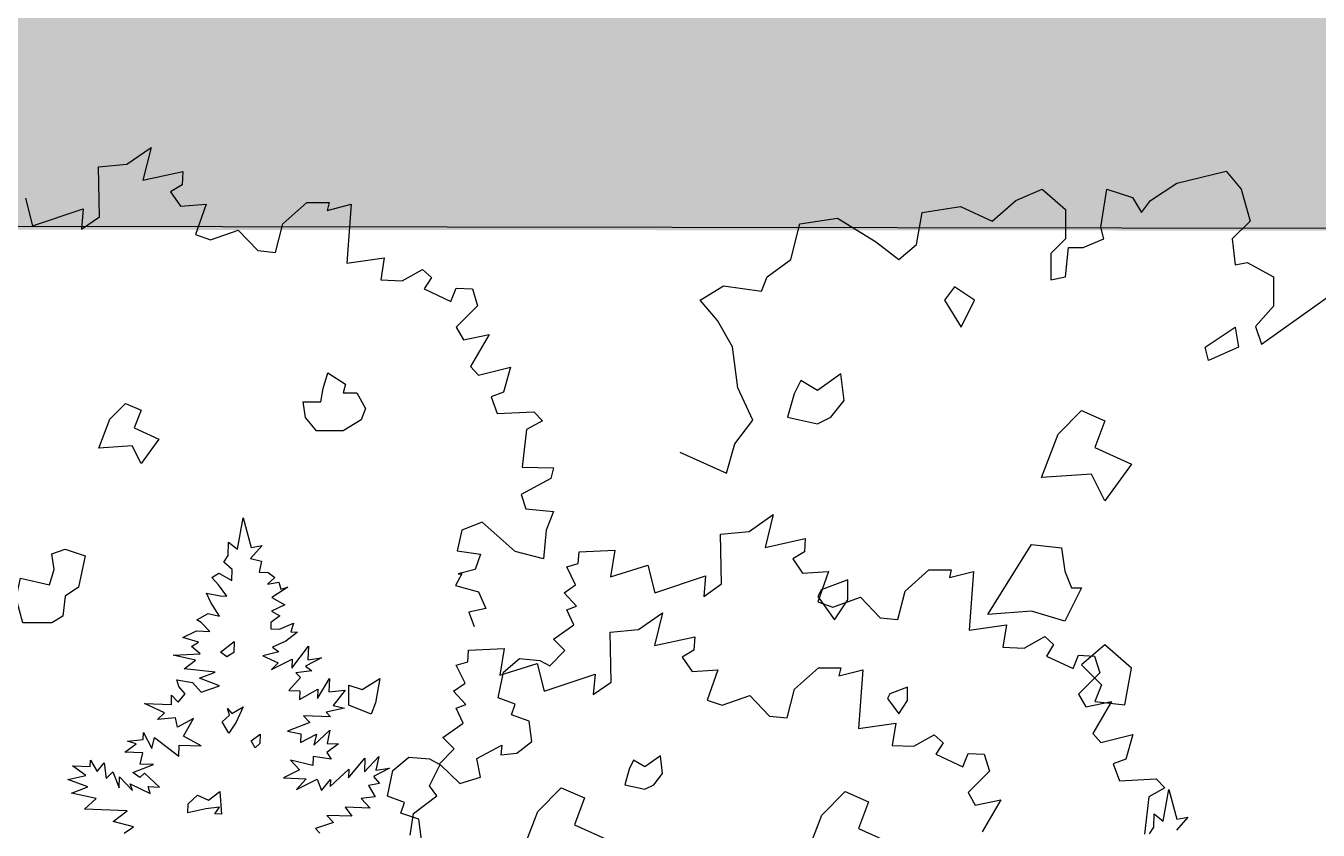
# Model space of a CAD drawing. Header units: inches. Extents: x 11.9 to 85.3, y 21.1 to 37.4.
# Drawn here: x 58.622 to 59.309, y 23.77 to 24.198 of the extents above; entities that cross this region are included whole.
import ezdxf

# ---------------------------------------------------------------- set-up
doc = ezdxf.new("R2010")
doc.units = ezdxf.units.IN
doc.header["$MEASUREMENT"] = 0
doc.layers.add('CAY', color=94, linetype='Continuous')
doc.layers.add('Layer1', color=7, linetype='Continuous')

# ---------------------------------------------------------------- blocks, each defined once
blk = doc.blocks.new('A$C76451831')
at = {"layer": 'CAY'}
for p, q in [((1448.6, 1909.2), (1479.9, 1929.8)), ((1479.9, 1929.8), (1538.3, 1944)), ((1538.3, 1944), (1555.9, 1922.7)), ((1288.9, 1909.2), (1320.1, 1922.7)), ((1320.1, 1922.7), (1347.8, 1898.6)), ((1389.7, 1877.9), (1396.8, 1922.7)), ((1396.8, 1922.7), (1427.4, 1912.7)), ((1555.9, 1922.7), (1566.6, 1885)), ((1178, 1895), (1223.4, 1902.1)), ((1223.4, 1902.1), (1261.1, 1885)), ((1261.1, 1885), (1288.9, 1909.2)), ((1347.8, 1898.6), (1347.8, 1863.8)), ((1427.4, 1912.7), (1438, 1895)), ((1438, 1895), (1448.6, 1909.2)), ((1033, 1881.5), (1077.8, 1888.5)), ((1077.8, 1888.5), (1122.6, 1860.8)), ((1171.5, 1857.3), (1178, 1895)), ((1566.6, 1885), (1545.3, 1863.8)), ((1022.3, 1839.6), (1033, 1881.5)), ((1393.2, 1863.8), (1389.7, 1877.9)), ((1122.6, 1860.8), (1150.3, 1839.6)), ((1150.3, 1839.6), (1171.5, 1857.3)), ((1347.8, 1863.8), (1330.7, 1846.6)), ((1347.8, 1818.9), (1351.4, 1853.7)), ((1351.4, 1853.7), (1369, 1853.7)), ((1369, 1853.7), (1393.2, 1863.8)), ((1545.3, 1863.8), (1548.9, 1833.1)), ((994.6, 1818.9), (1022.3, 1839.6)), ((1330.7, 1846.6), (1330.7, 1815.4)), ((1548.9, 1833.1), (1563, 1836)), ((1563, 1836), (1594.3, 1818.9)), ((915, 1791.2), (942.7, 1808.3)), ((942.7, 1808.3), (987.6, 1801.8)), ((987.6, 1801.8), (994.6, 1818.9)), ((1330.7, 1815.4), (1347.8, 1818.9)), ((1594.3, 1818.9), (1594.3, 1784.1)), ((1580.1, 1739.3), (1673.3, 1805.4)), ((935.7, 1767), (915, 1791.2)), ((1594.3, 1784.1), (1573, 1759.9)), ((953.4, 1735.8), (935.7, 1767)), ((4659.2, 1730), (4666, 1767.4)), ((4666, 1767.4), (4675.2, 1732.1)), ((1573, 1759.9), (1580.1, 1739.3)), ((959.8, 1687.4), (953.4, 1735.8)), ((4648.1, 1722.6), (4648.6, 1738.5)), ((4648.6, 1738.5), (4659.2, 1730)), ((4688.4, 1734.4), (4674.7, 1719)), ((4675.2, 1732.1), (4688.4, 1734.4)), ((4642.8, 1714.7), (4648.1, 1722.6)), ((4674.7, 1719), (4687.7, 1715.8)), ((4687.7, 1715.8), (4685, 1702.8)), ((4628.6, 1696.6), (4636.9, 1701.7)), ((4636.9, 1701.7), (4652.5, 1693)), ((4653, 1706.2), (4642.8, 1714.7)), ((4652.5, 1693), (4653, 1706.2)), ((4685, 1702.8), (4695.4, 1702.4)), ((4695.4, 1702.4), (4703.4, 1696.7)), ((977.5, 1649), (959.8, 1687.4)), ((4636.5, 1688.1), (4628.6, 1696.6)), ((4646.4, 1674.6), (4636.5, 1688.1)), ((4703.4, 1696.7), (4694.9, 1688.8)), ((4694.9, 1688.8), (4708.2, 1691.1)), ((4718.8, 1685.3), (4699.8, 1672.8)), ((4708.2, 1691.1), (4710.6, 1682.8)), ((4710.6, 1682.8), (4718.8, 1685.3)), ((4627.6, 1667.1), (4622.5, 1678.2)), ((4622.5, 1678.2), (4638.7, 1674.9)), ((4638.7, 1674.9), (4646.4, 1674.6)), ((4699.8, 1672.8), (4715.4, 1664.1)), ((4611, 1646.4), (4624.4, 1654.1)), ((4624.4, 1654.1), (4637.9, 1650.9)), ((4637.9, 1650.9), (4627.6, 1667.1)), ((4715.4, 1664.1), (4699.3, 1656.9)), ((4699.3, 1656.9), (4709.5, 1651.1)), ((956.3, 1621.3), (977.5, 1649)), ((4616.3, 1643.5), (4611, 1646.4)), ((4626.4, 1632.7), (4616.3, 1643.5)), ((4698.8, 1643.4), (4698.5, 1635.7)), ((4709.5, 1651.1), (4698.8, 1643.4)), ((4708.9, 1635.3), (4725.5, 1642.4)), ((4725.5, 1642.4), (4722.4, 1632.1)), ((4594.4, 1625.7), (4610.5, 1633.3)), ((4612.8, 1620.1), (4594.4, 1625.7)), ((4610.5, 1633.3), (4626.4, 1632.7)), ((4698.5, 1635.7), (4708.9, 1635.3)), ((4730.1, 1631.8), (4716.6, 1621.4)), ((4722.4, 1632.1), (4730.1, 1631.8)), ((890.9, 1611.3), (946.3, 1586.5)), ((946.3, 1586.5), (956.3, 1621.3)), ((4604.5, 1614.9), (4612.8, 1620.1)), ((4615, 1606.4), (4604.5, 1614.9)), ((4708, 1608.6), (4689.3, 1603.8)), ((4716.6, 1621.4), (4700.5, 1614.3)), ((4700.5, 1614.3), (4708, 1608.6)), ((4723.6, 1589.4), (4743.1, 1615.5)), ((4743.1, 1615.5), (4742.6, 1599.2)), ((4582.8, 1604.8), (4615, 1606.4)), ((4609.3, 1598.9), (4582.8, 1604.8)), ((4595.8, 1588.5), (4609.3, 1598.9)), ((4689.3, 1603.8), (4707.5, 1595.4)), ((4699.6, 1587.6), (4724, 1599.9)), ((4707.5, 1595.4), (4699.6, 1587.6)), ((4724, 1599.9), (4723.6, 1589.4)), ((4758.5, 1601.4), (4739.6, 1591.6)), ((4742.6, 1599.2), (4758.5, 1601.4)), ((4632.8, 1584.5), (4595.8, 1588.5)), ((4614, 1577.4), (4632.8, 1584.5)), ((4637.7, 1568.4), (4614, 1577.4)), ((4733.7, 1578.2), (4720, 1562.8)), ((4747.1, 1585.9), (4728.4, 1583.8)), ((4728.4, 1583.8), (4733.7, 1578.2)), ((4739.6, 1591.6), (4747.1, 1585.9)), ((4754.1, 1553.5), (4768.1, 1577)), ((4768.1, 1577), (4767.5, 1561.2)), ((4587.2, 1575.6), (4605.7, 1572.3)), ((4589.7, 1567.4), (4587.2, 1575.6)), ((4597.1, 1559), (4589.7, 1567.4)), ((4605.7, 1572.3), (4616.2, 1561)), ((4616.2, 1561), (4637.7, 1568.4)), ((4720, 1562.8), (4733.1, 1562.4)), ((4732.8, 1552), (4754.5, 1564.3)), ((4733.1, 1562.4), (4732.8, 1552)), ((4754.5, 1564.3), (4754.1, 1553.5)), ((4767.5, 1561.2), (4786.6, 1563.2)), ((4786.6, 1563.2), (4772.4, 1545.1)), ((4572.7, 1536.2), (4549.1, 1547.5)), ((4549.1, 1547.5), (4580.8, 1546.4)), ((4580.8, 1546.4), (4581.1, 1557.2)), ((4581.1, 1557.2), (4589, 1548.8)), ((4589, 1548.8), (4597.1, 1559)), ((4564.3, 1528.4), (4572.7, 1536.2)), ((4769.2, 1531.6), (4737.5, 1532.7)), ((4737.5, 1532.7), (4745, 1524.8)), ((4785.9, 1541.9), (4764.4, 1537.2)), ((4764.4, 1537.2), (4769.2, 1531.6)), ((4772.4, 1545.1), (4785.9, 1541.9)), ((4585.6, 1530.3), (4564.3, 1528.4)), ((4588, 1519.4), (4585.6, 1530.3)), ((4606.9, 1529.6), (4588, 1519.4)), ((4595.3, 1508.7), (4606.9, 1529.6)), ((4745, 1524.8), (4718.3, 1514.8)), ((4749.5, 1497.9), (4768.7, 1515.8)), ((4768.7, 1515.8), (4765.4, 1500)), ((4528.9, 1502.9), (4547.6, 1504.9)), ((4539.3, 1499.8), (4528.9, 1502.9)), ((4547.6, 1504.9), (4547.9, 1513.1)), ((4547.9, 1513.1), (4557.6, 1494.1)), ((4557.6, 1494.1), (4560.8, 1507.2)), ((4560.8, 1507.2), (4589.5, 1484.9)), ((4616.2, 1497.1), (4595.3, 1508.7)), ((4718.3, 1514.8), (4734.1, 1511.6)), ((4734.1, 1511.6), (4733.7, 1501.1)), ((4733.7, 1501.1), (4752.6, 1510.9)), ((4752.6, 1510.9), (4749.5, 1497.9)), ((4525.8, 1489.8), (4539.3, 1499.8)), ((4547, 1489.1), (4525.8, 1489.8)), ((4543.8, 1475.6), (4547, 1489.1)), ((4589.5, 1484.9), (4589.9, 1498)), ((4589.9, 1498), (4616.2, 1497.1)), ((4779, 1499.6), (4765, 1489.2)), ((4765, 1489.2), (4770.2, 1481.3)), ((4765.4, 1500), (4779, 1499.6)), ((4463.6, 1473.4), (4484.8, 1472.7)), ((4479.5, 1462), (4463.6, 1473.4)), ((4484.8, 1472.7), (4485.1, 1480.4)), ((4485.1, 1480.4), (4492.8, 1466.9)), ((4492.8, 1466.9), (4501.3, 1477.1)), ((4501.3, 1477.1), (4503.4, 1458.4)), ((4535.3, 1465.5), (4559.7, 1475)), ((4559.7, 1475), (4543.8, 1475.6)), ((4722.1, 1480.2), (4732.6, 1469)), ((4748.6, 1473.9), (4722.1, 1480.2)), ((4749, 1484.7), (4748.6, 1473.9)), ((4770.2, 1481.3), (4749, 1484.7)), ((4790.7, 1459.3), (4810.1, 1482.6)), ((4809.5, 1466.3), (4826.5, 1484.8)), ((4810.1, 1482.6), (4809.5, 1466.3)), ((4839.1, 1470.7), (4820.2, 1461)), ((4826.5, 1484.8), (4823.2, 1468.6)), ((4823.2, 1468.6), (4839.1, 1470.7)), ((4458, 1457.3), (4479.5, 1462)), ((4481.7, 1448.7), (4458, 1457.3)), ((4503.4, 1458.4), (4511.4, 1466.3)), ((4511.4, 1466.3), (4518.8, 1447.4)), ((4518.8, 1447.4), (4519.3, 1460.6)), ((4519.3, 1460.6), (4534.6, 1444.2)), ((4543.3, 1459.7), (4535.3, 1465.5)), ((4548.9, 1465), (4543.3, 1459.7)), ((4566.9, 1448.5), (4548.9, 1465)), ((4732.6, 1469), (4713.7, 1459.2)), ((4713.7, 1459.2), (4740.4, 1458.3)), ((4740.4, 1458.3), (4729, 1445.5)), ((4729, 1445.5), (4753.5, 1457.8)), ((4753.5, 1457.8), (4758.5, 1444.5)), ((4758.5, 1444.5), (4769.3, 1457.3)), ((4769, 1449.1), (4791.1, 1469.7)), ((4769.3, 1457.3), (4769, 1449.1)), ((4791.1, 1469.7), (4790.7, 1459.3)), ((4820.2, 1461), (4827.6, 1452.5)), ((4462.4, 1441.3), (4481.7, 1448.7)), ((4491.7, 1434.8), (4462.4, 1441.3)), ((4534.6, 1444.2), (4532.2, 1452.4)), ((4532.2, 1452.4), (4555.8, 1440.7)), ((4555.8, 1440.7), (4553.3, 1449)), ((4553.3, 1449), (4566.9, 1448.5)), ((4827.6, 1452.5), (4814.4, 1450.3)), ((4814.4, 1450.3), (4822.1, 1436.9)), ((4478.1, 1422.1), (4491.7, 1434.8)), ((4786.8, 1424.5), (4794.5, 1413.8)), ((4816.2, 1423.5), (4786.8, 1424.5)), ((4822.1, 1436.9), (4805.7, 1434.7)), ((4805.7, 1434.7), (4816.2, 1423.5)), ((4528.3, 1420.4), (4478.1, 1422.1)), ((4512, 1407.8), (4528.3, 1420.4)), ((4794.5, 1413.8), (4765.1, 1414.8)), ((4765.1, 1414.8), (4773, 1406.4)), ((4535.8, 1401.5), (4512, 1407.8)), ((4525.1, 1393.7), (4535.8, 1401.5)), ((4773, 1406.4), (4751.5, 1399.4)), ((4751.5, 1399.4), (4756.7, 1393.8))]:
    blk.add_line(p, q, dxfattribs=at)
for points in [[(4408, 2146), (4416.4, 2113.3), (4476.5, 2133.3), (4474.4, 2109.1), (4495.5, 2123.9), (4494.4, 2182.9), (4528.2, 2186.1), (4556.7, 2206.1), (4547.2, 2167.1), (4594.6, 2177.6), (4593.6, 2161.8), (4579.9, 2153.4), (4591.5, 2136.5), (4622.1, 2138.6), (4609.4, 2102.8), (4627.3, 2096.4), (4660, 2108), (4683.2, 2083.8), (4704.3, 2081.7), (4712.8, 2115.4), (4741.2, 2140.7), (4767.6, 2140.7), (4765.5, 2131.2), (4794, 2138.6), (4788.7, 2069), (4833, 2075.3), (4828.8, 2049), (4854.1, 2047.9), (4878.3, 2061.6), (4888.9, 2052.1), (4880.5, 2038.4), (4912.1, 2023.7), (4918.4, 2039.5), (4937.4, 2038.4), (4943.7, 2018.4), (4918.4, 1993.1), (4926.9, 1978.3), (4957.4, 1984.6), (4935.3, 1946.7), (4944.8, 1936.1), (4982.8, 1945.6), (4974.3, 1916.1), (4959.6, 1910.8), (4966.9, 1890.8), (5010.2, 1892.9), (5020.7, 1882.3), (5001.7, 1871.8), (4996.5, 1827.5), (5033.4, 1826.4), (5030.2, 1813.8), (4995.4, 1794.8), (5000.7, 1777.9), (5033.4, 1774.7), (5024.9, 1752.6), (5021.8, 1718.9), (4988, 1727.3), (4949, 1762.1), (4924.8, 1752.6), (4919.5, 1728.3), (4946.9, 1724.1), (4940.6, 1706.2), (4920.5, 1700.9), (4924.8, 1700.9), (4917.4, 1687.2), (4944.8, 1679.8), (4953.2, 1659.8), (4933.2, 1655.6), (4939.5, 1638.7)], [(4863.6, 1391.6), (4867.8, 1417), (4895.2, 1438.1), (4886.8, 1449.7), (4899.4, 1475), (4922.6, 1452.8), (4946.9, 1460.2), (4942.7, 1482.3), (4972.2, 1498.2), (4971.1, 1486.6), (4990.1, 1488.7), (5008, 1502.4), (5004.9, 1526.6), (4983.8, 1534), (4988, 1546.7), (4968, 1554.1), (4974.3, 1584.7), (4993.3, 1600.5), (5017.5, 1598.4), (5029.1, 1592), (5047.1, 1610), (5033.4, 1623.7), (5057.6, 1640.6), (5049.2, 1658.5), (5060.8, 1662.7), (5046, 1678.5), (5059.7, 1688), (5049.2, 1709.1), (5062.9, 1713.3), (5063.9, 1727), (5106.1, 1729.1), (5100.9, 1697.5), (5145.2, 1711.2), (5153.6, 1678.5), (5213.7, 1698.6), (5211.6, 1674.3), (5232.7, 1689.1), (5231.6, 1748.1), (5265.4, 1751.3), (5293.9, 1771.3), (5284.4, 1732.3), (5331.8, 1742.9), (5330.8, 1727), (5317.1, 1718.6), (5328.7, 1701.7), (5359.3, 1703.8), (5346.6, 1668), (5364.5, 1661.6), (5397.2, 1673.2), (5420.4, 1649), (5441.5, 1646.9), (5450, 1680.6), (5478.4, 1705.9), (5504.8, 1705.9), (5502.7, 1696.5), (5531.2, 1703.8), (5525.9, 1634.2), (5570.2, 1640.6), (5566, 1614.2), (5591.3, 1613.1), (5615.5, 1626.8), (5626.1, 1617.3), (5617.7, 1603.6), (5649.3, 1588.9), (5655.6, 1604.7), (5674.6, 1603.6), (5680.9, 1583.6), (5655.6, 1558.3), (5664.1, 1543.5), (5694.7, 1549.8), (5672.5, 1511.9), (5682, 1501.3), (5720, 1510.8), (5711.5, 1481.3), (5696.8, 1476), (5704.1, 1456), (5747.4, 1458.1), (5757.9, 1447.5), (5738.9, 1437), (5733.7, 1392.7)], [(4680, 1494.9), (4675.3, 1503.2), (4686, 1511), (4685.6, 1500.1), (4680, 1494.9)], [(584.8, 1152.1), (581.7, 1176.4), (560.6, 1183.8), (564.8, 1196.4), (544.7, 1203.8), (551.1, 1234.4), (570.1, 1250.2), (594.3, 1248.1), (605.9, 1241.8), (623.8, 1259.7), (610.1, 1273.4), (634.4, 1290.3), (625.9, 1308.2), (637.6, 1312.5), (622.8, 1328.3), (636.5, 1337.8), (625.9, 1358.9), (639.7, 1363.1), (640.7, 1376.8), (682.9, 1378.9), (677.6, 1347.3), (721.9, 1361), (730.4, 1328.3), (790.5, 1348.3), (788.4, 1324.1), (809.5, 1338.8), (808.4, 1397.9), (842.2, 1401.1), (870.6, 1421.1), (861.1, 1382.1), (908.6, 1392.6), (907.6, 1376.8), (893.8, 1368.4), (905.4, 1351.5), (936, 1353.6), (923.4, 1317.7), (941.3, 1311.4), (974, 1323), (997.2, 1298.7), (1018.3, 1296.6), (1026.7, 1330.4), (1055.2, 1355.7), (1081.6, 1355.7), (1079.5, 1346.2), (1107.9, 1353.6), (1102.7, 1284), (1147, 1290.3), (1142.7, 1263.9), (1168.1, 1262.9), (1192.3, 1276.6), (1202.9, 1267.1), (1194.4, 1253.4), (1226.1, 1238.6), (1232.4, 1254.5), (1251.4, 1253.4), (1257.7, 1233.4), (1232.4, 1208), (1240.8, 1193.3), (1271.4, 1199.6), (1249.3, 1161.6)], [(1447.3, 1159.1), (1452.6, 1167.1), (1453.1, 1182.9), (1463.7, 1174.4), (1470.5, 1211.8), (1479.7, 1176.6), (1492.9, 1178.8), (1479.2, 1163.4)]]:
    blk.add_lwpolyline(points, dxfattribs=at)
for points in [[(4784.5, 1915.2), (4800.4, 1915.2), (4810.9, 1896.7), (4805.6, 1883.5), (4784.5, 1870.3), (4752.8, 1870.3), (4739.6, 1886.1), (4737, 1904.6), (4758.1, 1904.6), (4760.8, 1920.5), (4766, 1939), (4787.2, 1925.7)], [(4507.9, 1884.3), (4526.4, 1902.8), (4544.9, 1894.9), (4536.9, 1873.7), (4566, 1860.5), (4544.9, 1831.5), (4534.3, 1852.6), (4494.7, 1850)], [(1240.2, 1791.1), (1216.4, 1806.9), (1204.5, 1791.1), (1224.3, 1759.4)], [(1537.1, 1751.5), (1548.9, 1759.4), (1552.9, 1735.6), (1517.3, 1719.8), (1513.3, 1735.6)], [(4396.9, 1672), (4402.2, 1695.8), (4436.5, 1687.9), (4441.8, 1706.3), (4439.1, 1724.8), (4455, 1730.1), (4478.7, 1722.2), (4470.8, 1685.2), (4455, 1674.7), (4452.3, 1650.9), (4439.1, 1643), (4404.8, 1643)], [(1085.8, 1672.3), (1081.8, 1704), (1054.1, 1684.2), (1034.3, 1696), (1026.4, 1680.2), (1018.5, 1652.5), (1054.1, 1644.6), (1069.9, 1652.5)], [(1339.1, 1632.7), (1366.8, 1660.4), (1394.5, 1648.5), (1382.7, 1616.8), (1426.2, 1597), (1394.5, 1553.5), (1378.7, 1585.2), (1319.3, 1581.2)], [(4639.1, 1608.3), (4655.4, 1620.8), (4655, 1607.7), (4646.6, 1602.6)], [(4791, 1545.5), (4791, 1569.3), (4806.8, 1564), (4827.9, 1577.2), (4822.7, 1548.1), (4817.4, 1534.9)], [(5431.9, 1558.7), (5429.3, 1553.4), (5442.5, 1535), (5453, 1550.8), (5453, 1566.7)], [(4641.2, 1525.7), (4649.6, 1533.5), (4647.2, 1541.3), (4652.4, 1535.7), (4665.8, 1543.4), (4657.5, 1525.1), (4648.9, 1512.3)], [(1287.7, 1470.3), (1307.5, 1502), (1343.1, 1498), (1347, 1470.3), (1355, 1450.5), (1366.8, 1450.5), (1347, 1410.9), (1307.5, 1422.8), (1256, 1418.8)], [(5162.8, 1464.3), (5160.2, 1485.4), (5141.7, 1472.2), (5128.5, 1480.1), (5123.3, 1469.6), (5118, 1451.1), (5141.7, 1445.8), (5152.3, 1451.1)], [(1058.5, 1448.2), (1054.5, 1440.3), (1074.3, 1412.6), (1090.2, 1436.3), (1090.2, 1460.1)], [(4640.1, 1416.5), (4632.4, 1416.7), (4637.7, 1424.7), (4621.8, 1422.5), (4600.3, 1417.9), (4600.7, 1428.7), (4611.9, 1438.8), (4624.8, 1432.9), (4638.3, 1443.3)], [(5351.5, 1415.3), (5379.2, 1443), (5406.9, 1431.1), (5395, 1399.4), (5438.6, 1379.6), (5406.9, 1336.1), (5391, 1367.8), (5331.7, 1363.8)], [(1418.3, 1311.9), (1426.2, 1355.4), (1394.5, 1383.2), (1366.8, 1359.4), (1390.6, 1335.6), (1382.7, 1315.8)], [(722.8, 1185.8), (750.5, 1213.5), (778.2, 1201.7), (766.3, 1170), (809.9, 1150.2), (778.2, 1106.6), (762.4, 1138.3), (703, 1134.3)]]:
    blk.add_lwpolyline(points, close=True, dxfattribs=at)

msp = doc.modelspace()

# ---------------------------------------------------------------- hatches: boundary and pattern name
at = {"layer": 'Layer1', "true_color": 0x939598}
h = msp.add_hatch(color=252, dxfattribs=at)
h.dxf.hatch_style = 1
h.paths.add_polyline_path([(63.37227, 24.96911), (63.37227, 24.98863), (63.27009, 24.98863), (19.2205, 24.98863), (19.2205, 25.09242), (18.88387, 24.5256), (18.8823, 24.11828), (61.45857, 24.08746)])

# ---------------------------------------------------------------- linework, layer by layer
msp.add_lwpolyline([(31.63044, 24.11828), (31.63044, 23.28506, 0.21734), (37.52718, 23.89076), (37.52718, 24.11982), (61.45857, 24.08746)], format="xyb")

# ---------------------------------------------------------------- block references
at = {"layer": 'CAY', "xscale": 0.0004489089019145984, "yscale": 0.0004489089019145984, "zscale": 0.0004489089019145984}
for p in [(58.5699, 23.24794), (56.64307, 23.14297)]:
    msp.add_blockref('A$C76451831', p, dxfattribs=at)

doc.saveas('drawing.dxf')
